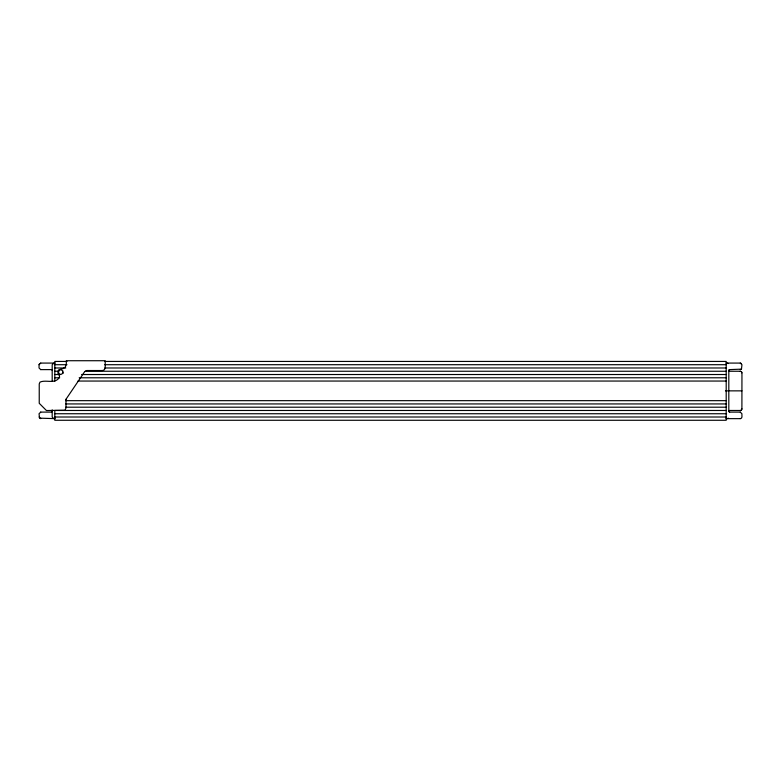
<?xml version="1.0" encoding="UTF-8"?>
<svg xmlns="http://www.w3.org/2000/svg" width="781" height="781" viewBox="0 0 781 781"><rect width="100%" height="100%" fill="white"/><g stroke="black" fill="none" stroke-linecap="round" stroke-linejoin="round"><path stroke-width="1.17" d="M58.604 372.098L58.604 370.877L60.733 369.647L62.861 370.877L62.861 373.328L60.733 374.558L58.604 373.328L58.604 370.877M62.861 373.328L62.861 372.098M740.32 412.104L729.464 412.104L728.81 411.45L728.81 370.262L729.464 369.618L741.472 369.14L741.95 364.707L740.32 363.077L726.008 363.077M740.271 410.474L741.472 409.996L741.901 408.834L741.95 372.879L741.472 371.727L740.271 371.248M741.472 409.996L741.95 408.834M40.729 369.618L39.05 367.978L39.05 364.707L40.729 363.077M39.099 364.707L39.597 363.565M52.19 411.45L51.536 412.104L40.68 412.104M728.81 411.128L729.464 410.474L740.32 410.474M728.81 370.262L729.62 369.618M40.729 412.104L39.05 413.745L39.538 418.147L55.1 418.645M53.83 363.077L52.19 364.707L52.19 381.353M740.271 369.618L741.423 369.14M740.271 418.645L741.472 418.167L741.95 417.005L741.901 413.745L740.271 412.104M727.17 418.645L728.331 418.167M66.99 361.437L54.807 361.437L54.807 381.216M104.771 361.437L726.193 361.437L726.193 420.276L54.807 420.276L54.807 410.474L726.193 410.474M40.68 363.077L55.1 363.077M54.807 364.707L66.99 364.707M104.771 364.707L726.193 364.707M54.807 367.978L65.78 367.978M104.771 367.978L726.193 367.978M40.68 369.618L51.536 369.618L52.19 370.262M54.807 371.248L58.468 371.248M85.275 371.248L726.193 371.248M740.32 371.248L729.464 371.248L728.81 370.594M54.807 374.519L59.688 374.519M81.614 374.519L726.193 374.519M54.807 377.789L59.688 377.789M79.184 377.789L726.193 377.789M77.963 381.05L726.193 381.05M725.461 390.861L728.81 390.861M729.786 390.861L741.95 390.861M65.78 400.663L726.193 400.663M65.78 403.933L726.193 403.933M65.78 407.204L726.193 407.204M54.807 413.745L726.193 413.745M54.807 417.005L726.193 417.005M726.008 418.645L740.32 418.645M740.271 363.077L741.423 363.555M727.17 363.077L728.331 363.555M53.83 418.645L52.19 417.005L52.19 409.879M40.729 418.645L39.099 417.005M728.81 411.45L729.62 412.104M741.423 371.727L741.901 372.879M65.975 399.286L65.975 408.121L64.901 410.23L46.45 410.542L39.235 403.299L39.235 383.93L40.016 382.104C46.118 379.322 55.178 384.535 59.385 377.34L59.551 375.983L57.989 373.318L57.872 371.395L58.848 369.735L62.919 368.671L65.331 367.021L66.307 364.258L66.307 360.724L105.201 360.724L105.201 367.91L104.41 369.735L102.584 370.526L86.818 370.526L84.67 371.649L65.975 399.286"/></g></svg>
